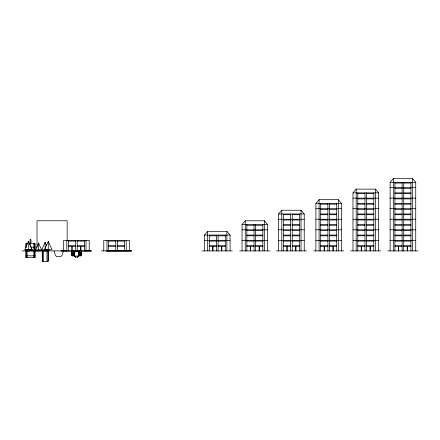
<?xml version="1.0" encoding="UTF-8"?>
<svg xmlns="http://www.w3.org/2000/svg" width="440" height="440" viewBox="0 0 440 440"><rect width="100%" height="100%" fill="white"/><g stroke="black" fill="none" stroke-linecap="round" stroke-linejoin="round"><path stroke-width="0.66" d="M79.459 250.399L79.019 253.589M74.805 251.29L74.608 255.882L72.028 255.882L71.632 255.261L71.429 250.718M81.417 250.734L81.12 255.882L78.54 255.882L78.144 255.261M63.47 250.905L61.963 255.503L60.775 256.69L56.683 256.69L55.501 255.503L53.988 250.905M74.255 250.542L73.854 251.708L74.129 253.589M28.49 241.214L24.761 249.728L32.219 249.728L28.49 241.214L28.49 250.905M38.577 242.996L35.536 249.942L41.619 249.942L38.577 242.996L38.577 250.905M46.662 245.762L45.128 242.259L41.8 249.854L47.476 249.854M48.268 241.291L44.567 249.733L51.964 249.733L48.268 241.291L48.268 250.905M74.608 255.882L74.008 255.613L74.008 253.413L74.608 252.412L72.028 252.412L71.731 250.734M81.719 250.718L81.516 255.261L81.12 255.882L80.52 255.613L80.52 253.413L81.12 252.412L78.54 252.412L78.342 251.29M78.331 255.756L77.682 257.131L75.466 257.131L74.492 256.096L78.656 256.096L77.682 257.131M204.457 250.905L204.457 235.076L207.658 231.336L226.881 231.336L230.082 235.076L230.082 250.905M242.044 250.905L242.044 224.521L245.251 220.787L264.468 220.787L267.674 224.521L267.674 250.905M278.608 250.905L278.608 213.972L281.815 210.232L301.032 210.232L304.238 213.972L304.238 250.905M315.893 250.905L315.893 203.418L319.099 199.683L338.316 199.683L341.523 203.418L341.523 250.905M352.979 250.905L352.979 192.869L356.18 189.129L375.397 189.129L378.604 192.869L378.604 250.905M390.115 250.905L390.115 182.314L393.316 178.58L412.533 178.58L415.74 182.314L415.74 250.905M72.633 255.613L72.028 255.882L72.028 252.412L72.633 253.413L72.633 255.613L74.008 255.613M79.145 255.613L78.54 255.882L78.54 252.412L79.145 253.413L79.145 255.613L80.52 255.613M30.217 243.364C29.447 235.554 31.922 241.06 30.806 243.364M390.115 182.314L415.74 182.314M394.917 183.068L402.127 183.068M403.728 183.068L410.933 183.068M390.115 187.589L415.74 187.589M394.917 188.347L402.127 188.347M403.728 188.347L410.933 188.347M352.979 192.869L378.604 192.869M394.917 192.869L402.127 192.869M403.728 192.869L410.933 192.869M357.781 193.622L364.991 193.622M366.591 193.622L373.797 193.622M394.917 193.622L402.127 193.622M403.728 193.622L410.933 193.622M352.979 198.143L378.604 198.143M390.115 198.143L415.74 198.143M357.781 198.897L364.991 198.897M366.591 198.897L373.797 198.897M394.917 198.897L402.127 198.897M403.728 198.897L410.933 198.897M315.893 203.418L341.523 203.418M357.781 203.418L364.991 203.418M366.591 203.418L373.797 203.418M394.917 203.418L402.127 203.418M403.728 203.418L410.933 203.418M320.7 204.171L327.905 204.171M329.511 204.171L336.716 204.171M357.781 204.171L364.991 204.171M366.591 204.171L373.797 204.171M394.917 204.171L402.127 204.171M403.728 204.171L410.933 204.171M315.893 208.698L341.523 208.698M352.979 208.698L378.604 208.698M390.115 208.698L415.74 208.698M320.7 209.451L327.905 209.451M329.511 209.451L336.716 209.451M357.781 209.451L364.991 209.451M366.591 209.451L373.797 209.451M394.917 209.451L402.127 209.451M403.728 209.451L410.933 209.451M278.608 213.972L304.238 213.972M320.7 213.972L327.905 213.972M329.511 213.972L336.716 213.972M357.781 213.972L364.991 213.972M366.591 213.972L373.797 213.972M394.917 213.972L402.127 213.972M403.728 213.972L410.933 213.972M283.415 214.726L290.62 214.726M292.226 214.726L299.431 214.726M320.7 214.726L327.905 214.726M329.511 214.726L336.716 214.726M357.781 214.726L364.991 214.726M366.591 214.726L373.797 214.726M394.917 214.726L402.127 214.726M403.728 214.726L410.933 214.726M278.608 219.247L304.238 219.247M315.893 219.247L341.523 219.247M352.979 219.247L378.604 219.247M390.115 219.247L415.74 219.247M283.415 220L290.62 220M292.226 220L299.431 220M320.7 220L327.905 220M329.511 220L336.716 220M357.781 220L364.991 220M366.591 220L373.797 220M394.917 220L402.127 220M403.728 220L410.933 220M242.044 224.521L267.674 224.521M283.415 224.521L290.62 224.521M292.226 224.521L299.431 224.521M320.7 224.521L327.905 224.521M329.511 224.521L336.716 224.521M357.781 224.521L364.991 224.521M366.591 224.521L373.797 224.521M394.917 224.521L402.127 224.521M403.728 224.521L410.933 224.521M246.851 225.275L254.056 225.275M255.662 225.275L262.867 225.275M283.415 225.275L290.62 225.275M292.226 225.275L299.431 225.275M320.7 225.275L327.905 225.275M329.511 225.275L336.716 225.275M357.781 225.275L364.991 225.275M366.591 225.275L373.797 225.275M394.917 225.275L402.127 225.275M403.728 225.275L410.933 225.275M242.044 229.801L267.674 229.801M278.608 229.801L304.238 229.801M315.893 229.801L341.523 229.801M352.979 229.801L378.604 229.801M390.115 229.801L415.74 229.801M246.851 230.555L254.056 230.555M255.662 230.555L262.867 230.555M283.415 230.555L290.62 230.555M292.226 230.555L299.431 230.555M320.7 230.555L327.905 230.555M329.511 230.555L336.716 230.555M357.781 230.555L364.991 230.555M366.591 230.555L373.797 230.555M394.917 230.555L402.127 230.555M403.728 230.555L410.933 230.555M204.457 235.076L230.082 235.076M246.851 235.076L254.056 235.076M255.662 235.076L262.867 235.076M283.415 235.076L290.62 235.076M292.226 235.076L299.431 235.076M320.7 235.076L327.905 235.076M329.511 235.076L336.716 235.076M357.781 235.076L364.991 235.076M366.591 235.076L373.797 235.076M394.917 235.076L402.127 235.076M403.728 235.076L410.933 235.076M209.264 235.829L216.469 235.829M218.07 235.829L225.28 235.829M246.851 235.829L254.056 235.829M255.662 235.829L262.867 235.829M283.415 235.829L290.62 235.829M292.226 235.829L299.431 235.829M320.7 235.829L327.905 235.829M329.511 235.829L336.716 235.829M357.781 235.829L364.991 235.829M366.591 235.829L373.797 235.829M394.917 235.829L402.127 235.829M403.728 235.829L410.933 235.829M204.457 240.35L230.082 240.35M242.044 240.35L267.674 240.35M278.608 240.35L304.238 240.35M315.893 240.35L341.523 240.35M352.979 240.35L378.604 240.35M390.115 240.35L415.74 240.35M68.387 241.104L75.597 241.104M77.198 241.104L84.403 241.104M108.587 241.104L115.797 241.104M117.398 241.104L124.603 241.104M209.264 241.104L216.469 241.104M218.07 241.104L225.28 241.104M246.851 241.104L254.056 241.104M255.662 241.104L262.867 241.104M283.415 241.104L290.62 241.104M292.226 241.104L299.431 241.104M320.7 241.104L327.905 241.104M329.511 241.104L336.716 241.104M357.781 241.104L364.991 241.104M366.591 241.104L373.797 241.104M394.917 241.104L402.127 241.104M403.728 241.104L410.933 241.104M29.128 243.727L35.068 243.727L35.068 257.56L25.889 257.56L25.889 249.42M25.889 243.876L27.093 243.727L25.889 243.727L25.889 247.583M33.864 243.876L35.068 243.876M68.387 245.625L75.597 245.625M77.198 245.625L84.403 245.625M108.587 245.625L115.797 245.625M117.398 245.625L124.603 245.625M209.264 245.625L216.469 245.625M218.07 245.625L225.28 245.625M246.851 245.625L254.056 245.625M255.662 245.625L262.867 245.625M283.415 245.625L290.62 245.625M292.226 245.625L299.431 245.625M320.7 245.625L327.905 245.625M329.511 245.625L336.716 245.625M357.781 245.625L364.991 245.625M366.591 245.625L373.797 245.625M394.917 245.625L402.127 245.625M403.728 245.625L410.933 245.625M68.387 246.378L75.597 246.378M77.198 246.378L84.403 246.378M108.587 246.378L115.797 246.378M117.398 246.378L124.603 246.378M209.264 246.378L216.469 246.378M218.07 246.378L225.28 246.378M246.851 246.378L254.056 246.378M255.662 246.378L262.867 246.378M283.415 246.378L290.62 246.378M292.226 246.378L299.431 246.378M320.7 246.378L327.905 246.378M329.511 246.378L336.716 246.378M357.781 246.378L364.991 246.378M366.591 246.378L373.797 246.378M394.917 246.378L402.127 246.378M403.728 246.378L410.933 246.378M25.889 247.181L26.191 247.181M31.158 247.181L35.068 247.181M25.916 249.92L27.467 249.92M28.87 249.92L32.126 249.92L29.277 243.419M36.278 250.245L37.829 250.245M38.913 250.245L40.463 250.245M22 250.905L91.471 250.905M101.354 250.905L131.505 250.905M202.197 250.905L232.342 250.905M239.784 250.905L269.935 250.905M276.348 250.905L306.499 250.905M313.632 250.905L343.783 250.905M350.713 250.905L380.864 250.905M387.855 250.905L418 250.905M72.633 253.413L74.008 253.413M79.145 253.413L80.52 253.413M72.831 253.589L73.805 253.589M79.343 253.589L80.317 253.589M72.831 254.832L73.805 254.832M79.343 254.832L80.317 254.832M25.889 255.827L35.068 255.827M25.889 257.406L27.093 257.406M33.864 257.406L35.068 257.406M30.184 239.421L30.778 239.415M74.817 255.756L75.466 257.131M78.892 250.542L79.293 251.708L73.854 251.708L73.695 250.399M412.533 178.58L412.533 250.905M410.933 182.314L410.933 250.905M407.479 246.378L407.479 250.905M407.182 246.378L407.182 250.905M403.728 182.314L403.728 250.905M402.127 182.314L402.127 250.905M398.673 246.378L398.673 250.905M398.37 246.378L398.37 250.905M394.917 182.314L394.917 250.905M393.316 178.58L393.316 250.905M375.397 189.129L375.397 250.905M373.797 192.869L373.797 250.905M370.343 246.378L370.343 250.905M370.046 246.378L370.046 250.905M366.591 192.869L366.591 250.905M364.991 192.869L364.991 250.905M361.537 246.378L361.537 250.905M361.235 246.378L361.235 250.905M357.781 192.869L357.781 250.905M356.18 189.129L356.18 250.905M338.316 199.683L338.316 250.905M336.716 203.418L336.716 250.905M333.262 246.378L333.262 250.905M332.959 246.378L332.959 250.905M329.511 203.418L329.511 250.905M327.905 203.418L327.905 250.905M324.456 246.378L324.456 250.905M324.154 246.378L324.154 250.905M320.7 203.418L320.7 250.905M319.099 199.683L319.099 250.905M301.032 210.232L301.032 250.905M299.431 213.972L299.431 250.905M295.977 246.378L295.977 250.905M295.675 246.378L295.675 250.905M292.226 213.972L292.226 250.905M290.62 213.972L290.62 250.905M287.172 246.378L287.172 250.905M286.869 246.378L286.869 250.905M283.415 213.972L283.415 250.905M281.815 210.232L281.815 250.905M264.468 220.787L264.468 250.905M262.867 224.521L262.867 250.905M259.413 246.378L259.413 250.905M259.111 246.378L259.111 250.905M255.662 224.521L255.662 250.905M254.056 224.521L254.056 250.905M250.608 246.378L250.608 250.905M250.305 246.378L250.305 250.905M246.851 224.521L246.851 250.905M245.251 220.787L245.251 250.905M226.881 231.336L226.881 250.905M225.28 235.076L225.28 250.905M221.826 246.378L221.826 250.905M221.524 246.378L221.524 250.905M218.07 235.076L218.07 250.905M216.469 235.076L216.469 250.905M213.015 246.378L213.015 250.905M212.713 246.378L212.713 250.905M209.264 235.076L209.264 250.905M207.658 231.336L207.658 250.905M129.41 250.905L129.41 240.35L103.785 240.35L103.785 250.905M126.209 240.35L126.209 250.905M125.851 250.751L125.851 251.053M124.603 240.35L124.603 250.905M117.398 240.35L117.398 250.905M115.797 240.35L115.797 250.905M108.587 240.35L108.587 250.905M106.986 240.35L107.008 251.053L131.505 251.053L131.505 250.751L106.068 250.905M89.21 250.905L89.21 240.35L63.586 240.35L63.586 250.905M86.004 240.35L86.004 250.905M85.525 251.053L85.525 250.751L91.179 250.751L91.179 251.053L61.028 251.053L61.028 250.751L66.682 250.751L66.682 251.053M84.403 240.35L84.403 250.905M80.949 246.378L80.949 250.905M80.652 246.378L80.652 250.905M80.317 252.978L80.317 255.437L79.343 255.437L79.343 252.978M77.198 240.35L77.198 250.905M75.597 240.35L75.597 250.905M73.805 252.978L73.805 255.437L72.831 255.437L72.831 252.978M72.144 246.378L72.144 250.905M71.841 246.378L71.841 250.905M68.387 240.35L68.387 250.905M67.15 240.625L67.15 220.754L37.004 220.754L37.004 247.478M66.787 240.35L66.787 250.905M48.967 249.733L48.967 250.905M48.351 250.899L48.351 261.421L42.246 261.421L42.246 250.899M47.965 250.762L47.965 261.036L46.965 261.036L46.965 250.762M47.569 249.733L47.569 250.905M47.438 250.905L26.708 250.905M45.755 249.854L45.755 250.905M45.128 242.259L45.128 248.589M45.128 249.854L45.128 250.905M44.501 249.854L44.501 250.905M43.626 250.762L43.626 261.036L42.625 261.036L42.625 250.762M39.154 249.942L39.154 250.905M38.005 249.942L37.972 250.905M34.771 243.876L34.771 257.406M33.864 243.727L33.864 257.56M29.607 249.92L29.607 250.905M29.194 249.728L29.194 250.905M29.018 249.92L29.018 250.905M27.786 249.728L27.786 250.905M27.093 249.843L27.093 257.56M26.191 243.876L26.191 246.532M26.191 249.843L26.191 257.406M30.036 243.37L30.597 243.386L30.036 243.37"/></g></svg>
